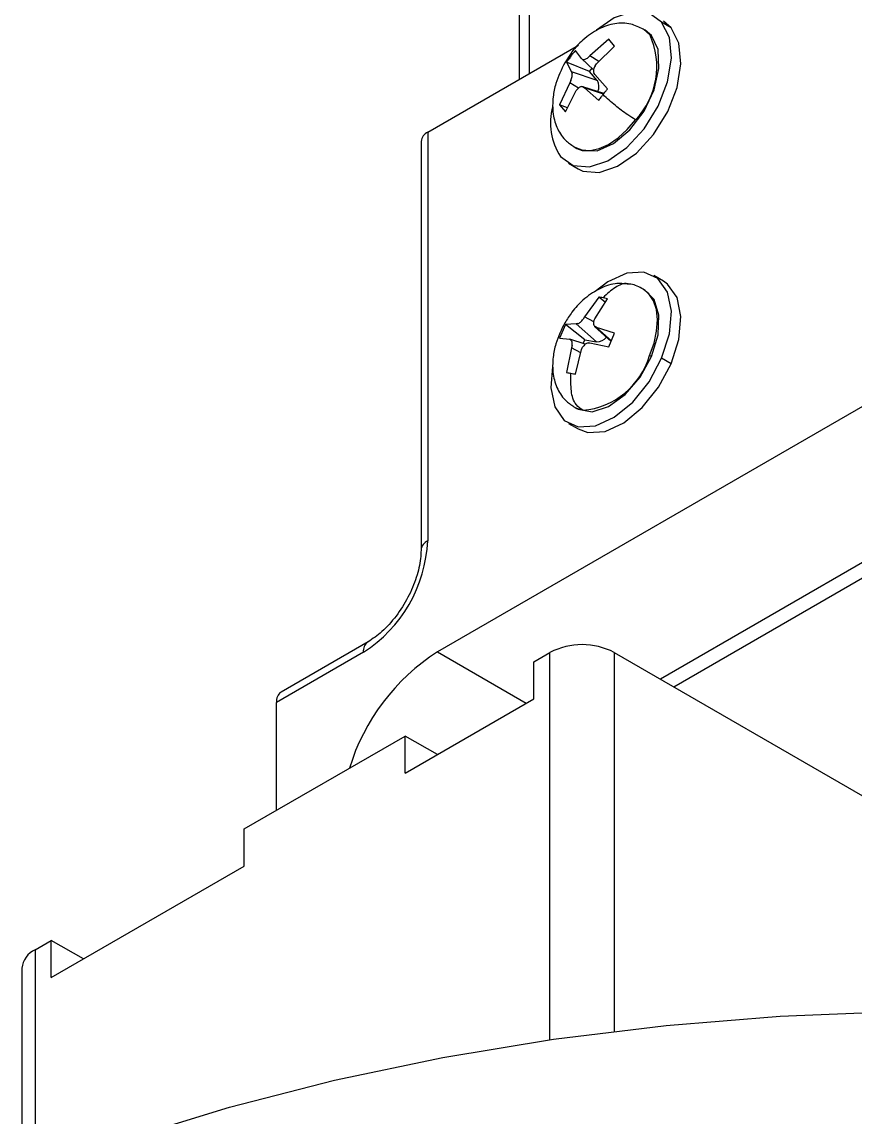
# Model space of a CAD drawing. Header units: millimetres. Extents: x 1258 to 2922, y -135 to 1239.
# Drawn here: x 1660.85 to 1679.16, y 84.3 to 108.36 of the extents above; entities that cross this region are included whole.
import ezdxf

# ---------------------------------------------------------------- set-up
doc = ezdxf.new("R2010")
doc.units = ezdxf.units.MM
doc.header["$LTSCALE"] = 6

msp = doc.modelspace()

# ---------------------------------------------------------------- linework, layer by layer
at = {"color": 8, "linetype": 'Continuous', "lineweight": 25}
for p, q in [((1671.994, 167.531), (1671.994, 107.23)), ((1672.924, 107.681), (1672.914, 107.612)), ((1673.527, 107.496), (1673.332, 107.619)), ((1673.078, 106.908), (1672.888, 107.029)), ((1673.631, 106.78), (1673.216, 106.918)), ((1673.415, 101.777), (1673.216, 101.881)), ((1673.806, 101.36), (1673.476, 101.653)), ((1673.131, 101.094), (1672.927, 101.201)), ((1675.175, 93.754), (1684.369, 99.061)), ((1669.979, 94.52), (1671.934, 93.392)), ((1672.454, 85.997), (1672.454, 94.508)), ((1673.868, 94.508), (1673.868, 86.186)), ((1661.14, 87.977), (1661.14, 83.459))]:
    msp.add_line(p, q, dxfattribs=at)
at = {"color": 7, "linetype": 'Continuous', "lineweight": 25}
for p, q in [((1671.775, 167.405), (1671.775, 107.103)), ((1675.121, 108.237), (1674.909, 108.359)), ((1675.121, 108.237), (1674.947, 108.384)), ((1674.547, 108.182), (1674.506, 108.206)), ((1674.686, 108.064), (1674.547, 108.182)), ((1674.686, 108.064), (1674.645, 108.088)), ((1669.767, 105.944), (1673.078, 107.855)), ((1673.749, 107.983), (1673.332, 107.619)), ((1673.476, 107.447), (1673.876, 107.831)), ((1673.876, 107.831), (1673.749, 107.983)), ((1672.923, 107.681), (1672.781, 107.469)), ((1673.148, 107.558), (1673.016, 107.738)), ((1673.332, 107.619), (1673.293, 107.582)), ((1672.821, 107.479), (1672.927, 107.264)), ((1673.326, 107.278), (1672.821, 107.479)), ((1673.147, 107.558), (1673.414, 107.315)), ((1673.171, 107.542), (1673.148, 107.558)), ((1673.326, 107.278), (1673.379, 107.347)), ((1673.444, 107.401), (1673.476, 107.447)), ((1672.927, 107.264), (1672.939, 107.233)), ((1673.495, 107.075), (1672.927, 107.264)), ((1673.495, 107.075), (1673.326, 107.278)), ((1673.437, 107.212), (1673.418, 107.246)), ((1673.721, 106.894), (1673.437, 107.212)), ((1672.888, 107.029), (1672.665, 106.542)), ((1672.792, 106.39), (1673.032, 106.856)), ((1672.914, 107.078), (1672.888, 107.029)), ((1673.032, 106.856), (1673.065, 106.897)), ((1673.641, 106.793), (1673.176, 106.941)), ((1673.186, 106.938), (1673.216, 106.918)), ((1673.216, 106.918), (1673.526, 106.635)), ((1672.665, 106.542), (1672.792, 106.39)), ((1672.836, 106.475), (1672.665, 106.542)), ((1669.767, 105.944), (1669.767, 96.962)), ((1669.621, 105.74), (1669.621, 96.758)), ((1673.006, 105.607), (1673.048, 105.583)), ((1672.86, 105.259), (1673.072, 105.136)), ((1685.111, 103.256), (1669.979, 94.52)), ((1674.947, 102.668), (1674.735, 102.791)), ((1673.526, 102.317), (1673.216, 101.881)), ((1673.437, 101.843), (1673.721, 102.283)), ((1673.67, 102.204), (1673.526, 102.317)), ((1674.547, 102.466), (1674.506, 102.49)), ((1673.216, 101.881), (1673.186, 101.834)), ((1673.418, 101.794), (1673.437, 101.843)), ((1672.792, 101.714), (1672.665, 101.416)), ((1673.032, 101.73), (1672.792, 101.714)), ((1673.22, 101.377), (1672.792, 101.714)), ((1673.065, 101.734), (1673.032, 101.73)), ((1673.479, 101.332), (1673.032, 101.73)), ((1673.436, 101.675), (1673.8, 101.345)), ((1673.476, 101.653), (1673.444, 101.669)), ((1673.876, 101.526), (1673.476, 101.653)), ((1672.665, 101.416), (1672.888, 101.391)), ((1673.231, 101.282), (1672.887, 101.392)), ((1672.888, 101.391), (1672.914, 101.379)), ((1673.185, 101.297), (1673.22, 101.377)), ((1673.22, 101.377), (1673.479, 101.332)), ((1673.75, 101.227), (1673.876, 101.526)), ((1672.927, 101.201), (1672.821, 100.658)), ((1672.939, 101.254), (1672.927, 101.201)), ((1673.016, 100.624), (1673.148, 101.163)), ((1673.148, 101.163), (1673.172, 101.214)), ((1673.293, 101.313), (1673.332, 101.314)), ((1673.332, 101.314), (1673.75, 101.227)), ((1674.687, 101.013), (1674.645, 101.036)), ((1675.121, 100.851), (1674.909, 100.974)), ((1673.006, 99.892), (1673.048, 99.868)), ((1672.86, 99.543), (1673.072, 99.42)), ((1684.576, 99.519), (1674.882, 93.923)), ((1668.456, 94.741), (1666.547, 93.639)), ((1668.353, 94.513), (1666.444, 93.41)), ((1672.1, 94.304), (1672.454, 94.508)), ((1673.868, 94.508), (1680.232, 90.834)), ((1672.1, 93.488), (1672.1, 94.304)), ((1666.444, 91.039), (1666.444, 93.41)), ((1669.272, 91.855), (1672.1, 93.488)), ((1665.736, 90.63), (1669.272, 92.671)), ((1669.272, 91.855), (1669.272, 92.671)), ((1669.979, 92.263), (1669.272, 92.671)), ((1665.736, 89.814), (1665.736, 90.63)), ((1661.494, 87.365), (1665.736, 89.814)), ((1661.14, 87.977), (1661.494, 88.181)), ((1661.494, 87.365), (1661.494, 88.181)), ((1662.201, 87.773), (1661.494, 88.181)), ((1660.847, 87.569), (1660.847, 83.448))]:
    msp.add_line(p, q, dxfattribs=at)
at = {"color": 7, "linetype": 'Continuous', "lineweight": 25, "flags": 128}
for points in [[(1674.909, 108.359), (1674.631, 108.554), (1674.271, 108.586), (1673.866, 108.451), (1673.48, 108.186)], [(1672.686, 105.406), (1672.964, 105.211), (1673.323, 105.179), (1673.729, 105.314), (1674.142, 105.603), (1674.521, 106.017), (1674.829, 106.515), (1675.036, 107.05), (1675.122, 107.568), (1675.078, 108.019), (1674.909, 108.359)], [(1673.048, 105.583), (1673.16, 105.536), (1673.488, 105.532), (1673.854, 105.692), (1674.213, 105.995), (1674.522, 106.406), (1674.743, 106.873), (1674.85, 107.342), (1674.831, 107.756), (1674.686, 108.064)], [(1673.072, 105.136), (1673.176, 105.088), (1673.536, 105.057), (1673.941, 105.192), (1674.354, 105.48), (1674.733, 105.894), (1675.041, 106.393), (1675.248, 106.927), (1675.334, 107.446), (1675.29, 107.897), (1675.121, 108.237)], [(1674.909, 100.974), (1675.078, 101.509), (1675.122, 102.01), (1675.035, 102.429), (1674.828, 102.725), (1674.52, 102.868), (1674.141, 102.844), (1673.729, 102.656), (1673.446, 102.44)], [(1675.121, 100.851), (1675.29, 101.386), (1675.334, 101.888), (1675.248, 102.307), (1675.04, 102.602), (1674.947, 102.668)], [(1674.687, 101.013), (1674.831, 101.487), (1674.85, 101.923), (1674.743, 102.268), (1674.547, 102.466)], [(1672.511, 100.793), (1672.473, 100.323), (1672.559, 99.904), (1672.767, 99.609), (1673.075, 99.466), (1673.454, 99.49), (1673.866, 99.677), (1674.272, 100.011), (1674.631, 100.458), (1674.909, 100.974)], [(1673.048, 99.868), (1673.074, 99.854), (1673.383, 99.8), (1673.741, 99.911), (1674.107, 100.174), (1674.435, 100.556), (1674.687, 101.013)], [(1673.072, 99.42), (1673.287, 99.344), (1673.666, 99.367), (1674.078, 99.555), (1674.484, 99.889), (1674.843, 100.335), (1675.121, 100.851)], [(1663.17, 83.831), (1665.407, 84.515), (1667.72, 85.107), (1670.099, 85.606), (1672.531, 86.009), (1675.007, 86.313), (1677.513, 86.517), (1680.037, 86.621), (1682.568, 86.623), (1685.093, 86.525), (1687.6, 86.325), (1690.077, 86.026), (1692.512, 85.628), (1694.893, 85.134), (1697.21, 84.545), (1699.45, 83.866)]]:
    msp.add_lwpolyline(points, dxfattribs=at)
at = {"color": 8, "linetype": 'Continuous', "lineweight": 25, "flags": 128}
for points in [[(1674.645, 108.088), (1674.515, 108.2), (1674.5, 108.209)], [(1673.002, 105.61), (1673.156, 105.55), (1673.338, 105.54), (1673.536, 105.581), (1673.743, 105.674), (1673.95, 105.815), (1674.15, 105.997), (1674.334, 106.214)], [(1674.645, 101.036), (1674.741, 101.305), (1674.799, 101.569), (1674.816, 101.818), (1674.794, 102.044), (1674.731, 102.236), (1674.63, 102.389), (1674.502, 102.492)], [(1673.006, 99.892), (1673.015, 99.886), (1673.178, 99.83)]]:
    msp.add_lwpolyline(points, dxfattribs=at)
at = {"color": 7, "linetype": 'Continuous', "lineweight": 25}
for centre, radius, start, end in [((1673.114, 107.379), 1.688, 316.3406, 24.8391), ((1673.262, 106.941), 0.269, 336.7505, 29.9425), ((1673.847, 106.155), 1.382, 165.5427, 212.8353), ((1669.871, 105.715), 0.251, 114.3747, 174.3052), ((1673.479, 101.601), 0.269, 270.0807, 323.2734), ((1673.025, 101.511), 1.688, 275.1801, 343.668), ((1666.697, 97.102), 3.074, 302.6055, 357.3945), ((1673.161, 93.144), 1.537, 62.6097, 117.3903), ((1672.485, 90.616), 4.639, 122.6964, 163.1149), ((1666.681, 93.441), 0.24, 124.0564, 187.2558), ((1661.348, 87.519), 0.503, 114.3747, 174.3052)]:
    msp.add_arc(centre, radius, start, end, dxfattribs=at)
at = {"color": 8, "linetype": 'Continuous', "lineweight": 25}
for centre, start, end in [((1669.86, 96.741), 112.7271, 176.0622), ((1668.591, 94.543), 124.0039, 187.2611)]:
    msp.add_arc(centre, 0.24, start, end, dxfattribs=at)
at = {"color": 7, "linetype": 'Continuous', "lineweight": 25}
for points, knots in [([(1674.506, 108.206), (1674.415, 108.248), (1674.208, 108.345), (1673.871, 108.344), (1673.513, 108.223), (1673.194, 107.992), (1672.999, 107.796), (1672.928, 107.689), (1672.923, 107.681)], [0, 0, 0, 0, 0.159727, 0.36314, 0.583738, 0.803853, 0.986079, 1, 1, 1, 1]), ([(1672.914, 107.612), (1672.896, 107.587), (1672.864, 107.544), (1672.834, 107.499), (1672.821, 107.479)], [0, 0, 0, 0, 0.559869, 1, 1, 1, 1]), ([(1673.016, 107.738), (1672.996, 107.715), (1672.961, 107.674), (1672.928, 107.631), (1672.914, 107.612)], [0, 0, 0, 0, 0.560075, 1, 1, 1, 1]), ([(1673.171, 107.542), (1673.18, 107.54), (1673.196, 107.536), (1673.227, 107.543), (1673.259, 107.557), (1673.282, 107.574), (1673.293, 107.582)], [0, 0, 0, 0, 0.250273, 0.5, 0.749727, 1, 1, 1, 1]), ([(1672.781, 107.469), (1672.706, 107.318), (1672.587, 107.074), (1672.51, 106.683), (1672.508, 106.338), (1672.605, 106.008), (1672.775, 105.762), (1672.94, 105.652), (1673.006, 105.607)], [0, 0, 0, 0, 0.225449, 0.362472, 0.544562, 0.721176, 0.888899, 1, 1, 1, 1]), ([(1673.444, 107.401), (1673.437, 107.388), (1673.423, 107.361), (1673.413, 107.32), (1673.41, 107.28), (1673.415, 107.258), (1673.418, 107.246)], [0, 0, 0, 0, 0.250273, 0.5, 0.749727, 1, 1, 1, 1]), ([(1672.914, 107.078), (1672.919, 107.092), (1672.931, 107.12), (1672.94, 107.162), (1672.944, 107.201), (1672.941, 107.223), (1672.939, 107.233)], [0, 0, 0, 0, 0.250273, 0.5, 0.749727, 1, 1, 1, 1]), ([(1673.186, 106.938), (1673.177, 106.94), (1673.158, 106.945), (1673.127, 106.939), (1673.095, 106.924), (1673.075, 106.906), (1673.065, 106.897)], [0, 0, 0, 0, 0.250273, 0.5, 0.749727, 1, 1, 1, 1]), ([(1673.62, 106.766), (1673.638, 106.79), (1673.671, 106.833), (1673.706, 106.875), (1673.721, 106.894)], [0, 0, 0, 0, 0.559869, 1, 1, 1, 1]), ([(1673.526, 106.635), (1673.543, 106.659), (1673.573, 106.704), (1673.606, 106.747), (1673.62, 106.766)], [0, 0, 0, 0, 0.560075, 1, 1, 1, 1]), ([(1674.334, 106.214), (1674.279, 106.247), (1674.179, 106.307), (1674.021, 106.422), (1673.834, 106.575), (1673.708, 106.687), (1673.62, 106.766)], [0, 0, 0, 0, 0.233001, 0.418435, 0.591328, 1, 1, 1, 1]), ([(1674.187, 102.6), (1674.085, 102.611), (1673.857, 102.634), (1673.513, 102.504), (1673.192, 102.278), (1672.945, 102.015), (1672.831, 101.833), (1672.781, 101.754)], [0, 0, 0, 0, 0.1874978, 0.4213997, 0.6547901, 0.8480058, 1, 1, 1, 1]), ([(1674.506, 102.49), (1674.415, 102.54), (1674.309, 102.599), (1674.202, 102.6), (1674.187, 102.6)], [0, 0, 0, 0, 0.857333, 1, 1, 1, 1]), ([(1673.62, 102.304), (1673.602, 102.307), (1673.569, 102.312), (1673.539, 102.316), (1673.526, 102.317)], [0, 0, 0, 0, 0.559869, 1, 1, 1, 1]), ([(1673.721, 102.283), (1673.702, 102.288), (1673.667, 102.295), (1673.634, 102.301), (1673.62, 102.304)], [0, 0, 0, 0, 0.560075, 1, 1, 1, 1]), ([(1673.065, 101.734), (1673.075, 101.738), (1673.095, 101.746), (1673.127, 101.769), (1673.158, 101.798), (1673.177, 101.822), (1673.186, 101.834)], [0, 0, 0, 0, 0.250273, 0.5, 0.749727, 1, 1, 1, 1]), ([(1672.781, 101.754), (1672.706, 101.602), (1672.587, 101.358), (1672.51, 100.967), (1672.508, 100.622), (1672.605, 100.293), (1672.775, 100.046), (1672.94, 99.936), (1673.006, 99.892)], [0, 0, 0, 0, 0.225449, 0.362472, 0.544562, 0.721176, 0.888899, 1, 1, 1, 1]), ([(1673.418, 101.794), (1673.415, 101.781), (1673.41, 101.755), (1673.413, 101.719), (1673.423, 101.689), (1673.437, 101.676), (1673.444, 101.669)], [0, 0, 0, 0, 0.2502728, 0.5, 0.7497272, 1, 1, 1, 1]), ([(1672.939, 101.254), (1672.941, 101.268), (1672.944, 101.295), (1672.94, 101.331), (1672.931, 101.361), (1672.919, 101.373), (1672.914, 101.379)], [0, 0, 0, 0, 0.250273, 0.5, 0.749727, 1, 1, 1, 1]), ([(1673.293, 101.313), (1673.282, 101.31), (1673.26, 101.303), (1673.227, 101.281), (1673.196, 101.251), (1673.18, 101.226), (1673.172, 101.214)], [0, 0, 0, 0, 0.250273, 0.5, 0.749727, 1, 1, 1, 1]), ([(1672.821, 100.658), (1672.838, 100.655), (1672.868, 100.651), (1672.9, 100.645), (1672.914, 100.643)], [0, 0, 0, 0, 0.560075, 1, 1, 1, 1]), ([(1673.178, 99.83), (1673.126, 99.866), (1673.034, 99.929), (1672.952, 100.088), (1672.909, 100.325), (1672.912, 100.512), (1672.914, 100.643)], [0, 0, 0, 0, 0.233001, 0.418435, 0.591328, 1, 1, 1, 1]), ([(1672.914, 100.643), (1672.932, 100.639), (1672.965, 100.634), (1673, 100.627), (1673.016, 100.624)], [0, 0, 0, 0, 0.559869, 1, 1, 1, 1]), ([(1669.621, 96.758), (1669.618, 96.697), (1669.612, 96.516), (1669.53, 96.158), (1669.345, 95.715), (1669.08, 95.299), (1668.766, 94.949), (1668.558, 94.81), (1668.456, 94.741)], [0, 0, 0, 0, 0.092132, 0.271223, 0.45386, 0.63865, 0.822861, 1, 1, 1, 1])]:
    msp.add_open_spline(points, degree=3, knots=knots, dxfattribs=at)
at = {"color": 8, "linetype": 'Continuous', "lineweight": 25}
msp.add_open_spline([(1674.187, 102.603), (1674.18, 102.606), (1674.127, 102.626), (1674.02, 102.601), (1673.834, 102.503), (1673.708, 102.386), (1673.62, 102.304)], degree=3, knots=[0, 0, 0, 0, 0.040354, 0.272362, 0.488682, 1, 1, 1, 1], dxfattribs=at)

doc.saveas('drawing.dxf')
